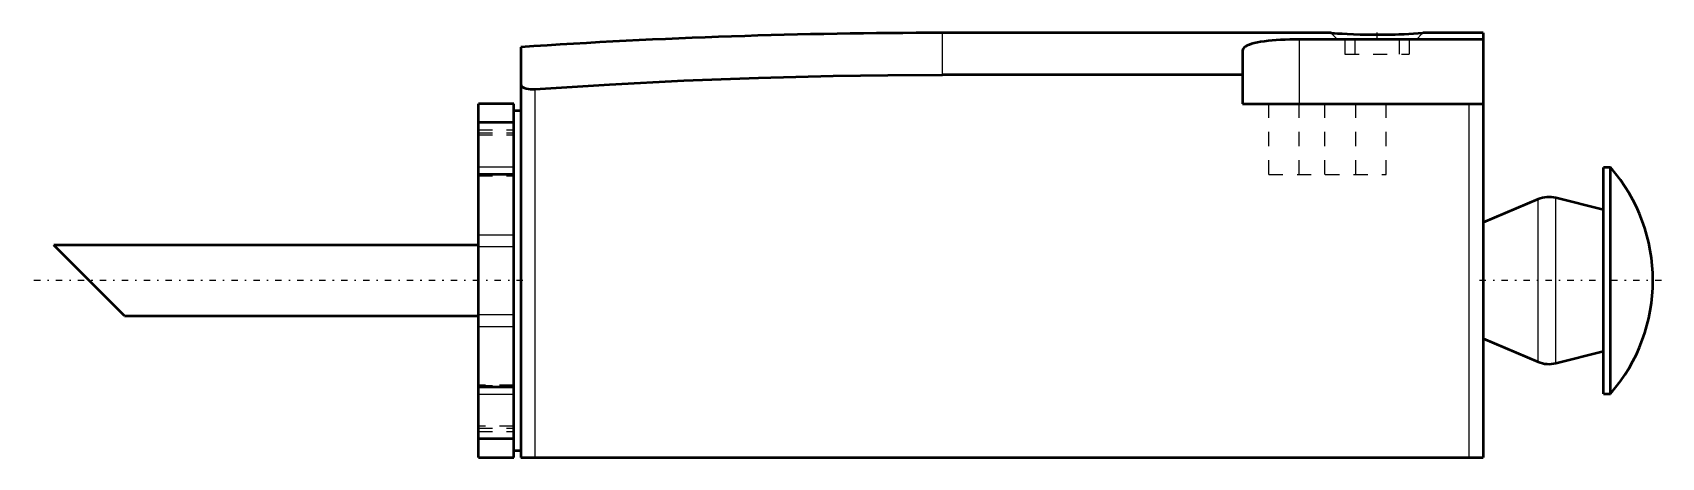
# Model space of a CAD drawing. Header units: millimetres. Extents: x -102 to 13, y 0 to 30.
import ezdxf

# ---------------------------------------------------------------- set-up
doc = ezdxf.new("R2010")
doc.units = ezdxf.units.MM
doc.linetypes.add('Center', pattern=[1.5, 0.45, -0.5, 0.05, -0.5])
doc.linetypes.add('Dashed', pattern=[2, 1, -1])
for name, color, linetype, lineweight in [('AM_0', 7, 'Continuous', 50), ('AM_4', 3, 'Continuous', 25), ('AM_7', 7, 'Center', 25), ('AM_9', 6, 'Dashed', 25)]:
    doc.layers.add(name, color=color, linetype=linetype, lineweight=lineweight)

msp = doc.modelspace()

# ---------------------------------------------------------------- linework, layer by layer
at = {"layer": 'AM_0'}
for p, q in [((-10.74, 30), (-38.2, 30)), ((-5.24, 29.94), (-4.25, 30)), ((0, 30), (-4.25, 30)), ((0, 30), (0, 0)), ((-68, 29), (-68, 0)), ((0, 29.54), (-13, 29.54)), ((-17, 28.74), (-17, 25)), ((-17, 27.04), (-38.2, 27.04)), ((-68.5, 25), (-71, 25)), ((-71, 0), (-71, 25)), ((-68.5, 0), (-68.5, 25)), ((-68, 24.5), (-68.5, 24.5)), ((-17, 25), (0, 25)), ((-68.5, 23.66), (-71, 23.66)), ((-68.5, 20), (-71, 20)), ((8.5, 4.5), (8.5, 20.5)), ((9, 20.5), (8.5, 20.5)), ((9, 4.5), (9, 20.5)), ((3.88, 18.24), (0, 16.6)), ((8.5, 17.5), (5.15, 18.34)), ((-71, 15), (-101, 15)), ((-96, 10), (-101, 15)), ((-96, 10), (-71, 10)), ((0, 8.4), (3.88, 6.76)), ((5.15, 6.66), (8.5, 7.5)), ((-71, 5), (-68.5, 5)), ((8.5, 4.5), (9, 4.5)), ((-71, 1.34), (-68.5, 1.34)), ((-68.5, 0.5), (-68, 0.5)), ((-68, 0), (0, 0)), ((-71, 0), (-68.5, 0))]:
    msp.add_line(p, q, dxfattribs=at)
for points in [[(-10.75, 30), (-10.74, 30), (-10.67, 29.99), (-10.51, 29.98), (-10.28, 29.97), (-9.97, 29.95), (-9.6, 29.93), (-9.16, 29.91), (-8.68, 29.9), (-8.15, 29.89), (-7.6, 29.88), (-7.31, 29.88), (-7.03, 29.89), (-6.49, 29.89), (-6.22, 29.9), (-5.96, 29.91), (-5.59, 29.92), (-5.24, 29.94)], [(-13, 29.54), (-13.33, 29.54), (-13.66, 29.53), (-13.99, 29.52), (-14.31, 29.51), (-14.62, 29.49), (-14.91, 29.46), (-15.2, 29.44), (-15.47, 29.4), (-15.72, 29.37), (-15.95, 29.32), (-16.17, 29.28), (-16.36, 29.22), (-16.53, 29.17), (-16.67, 29.11), (-16.79, 29.04), (-16.89, 28.97), (-16.97, 28.86), (-17, 28.74)], [(-67, 26.02), (-61.74, 26.36), (-56.47, 26.63), (-51.2, 26.83), (-45.92, 26.96), (-42.06, 27.02), (-38.2, 27.04)], [(-68, 26.35), (-67.98, 26.28), (-67.94, 26.22), (-67.86, 26.16), (-67.76, 26.11), (-67.63, 26.07), (-67.48, 26.04), (-67.33, 26.02), (-67.17, 26.02), (-67, 26.02)]]:
    msp.add_lwpolyline(points, dxfattribs=at)
for centre, radius, start, end in [((-38.2, -412.6), 442.6, 90, 93.8606), ((-0.17, 12.5), 12.17, 318.8879, 41.1121), ((4.66, 16.4), 2, 75.9638, 112.8906), ((4.66, 8.6), 2, 247.1094, 284.0362)]:
    msp.add_arc(centre, radius, start, end, dxfattribs=at)
at = {"layer": 'AM_4'}
for p, q in [((-38.2, 27.04), (-38.2, 30)), ((-13, 29.54), (-13, 25)), ((-67, 26.02), (-67, 0)), ((-1, 25), (-1, 0)), ((-71, 20.53), (-68.5, 20.53)), ((3.88, 6.76), (3.88, 18.24)), ((5.15, 6.66), (5.15, 18.34)), ((-71, 15.74), (-68.5, 15.74)), ((-71, 14.91), (-68.5, 14.91)), ((-71, 10.09), (-68.5, 10.09)), ((-71, 9.26), (-68.5, 9.26)), ((-71, 4.47), (-68.5, 4.47))]:
    msp.add_line(p, q, dxfattribs=at)
at = {"layer": 'AM_7'}
for p, q in [((-7.5, 30.02), (-7.5, 29.48)), ((-67.85, 12.5), (-102.5, 12.5)), ((12.6, 12.5), (-0.6, 12.5))]:
    msp.add_line(p, q, dxfattribs=at)
at = {"layer": 'AM_9'}
for p, q in [((-10.75, 30), (-10.25, 29.5)), ((-4.91, 29.96), (-5.25, 29.94)), ((-4.75, 29.5), (-4.25, 30)), ((-4.75, 29.5), (-10.25, 29.5)), ((-9.77, 29.5), (-9.77, 28.5)), ((-9.06, 29.5), (-9.06, 28.5)), ((-5.94, 29.5), (-5.94, 28.5)), ((-5.23, 29.5), (-5.23, 28.5)), ((-9.77, 28.5), (-5.23, 28.5)), ((-15.15, 20), (-15.15, 25)), ((-13, 20), (-13, 25)), ((-11.18, 20), (-11.18, 25)), ((-9, 20), (-9, 25)), ((-6.85, 20), (-6.85, 25)), ((-71, 23.16), (-68.5, 23.16)), ((-71, 22.94), (-68.5, 22.94)), ((-71, 22.8), (-68.5, 22.8)), ((-71, 19.92), (-68.5, 19.92)), ((-71, 19.9), (-68.5, 19.9)), ((-15.15, 20), (-6.85, 20)), ((-68.5, 5.1), (-71, 5.1)), ((-71, 5.08), (-68.5, 5.08)), ((-68.5, 2.2), (-71, 2.2)), ((-71, 2.06), (-68.5, 2.06)), ((-71, 1.84), (-68.5, 1.84))]:
    msp.add_line(p, q, dxfattribs=at)

doc.saveas('drawing.dxf')
